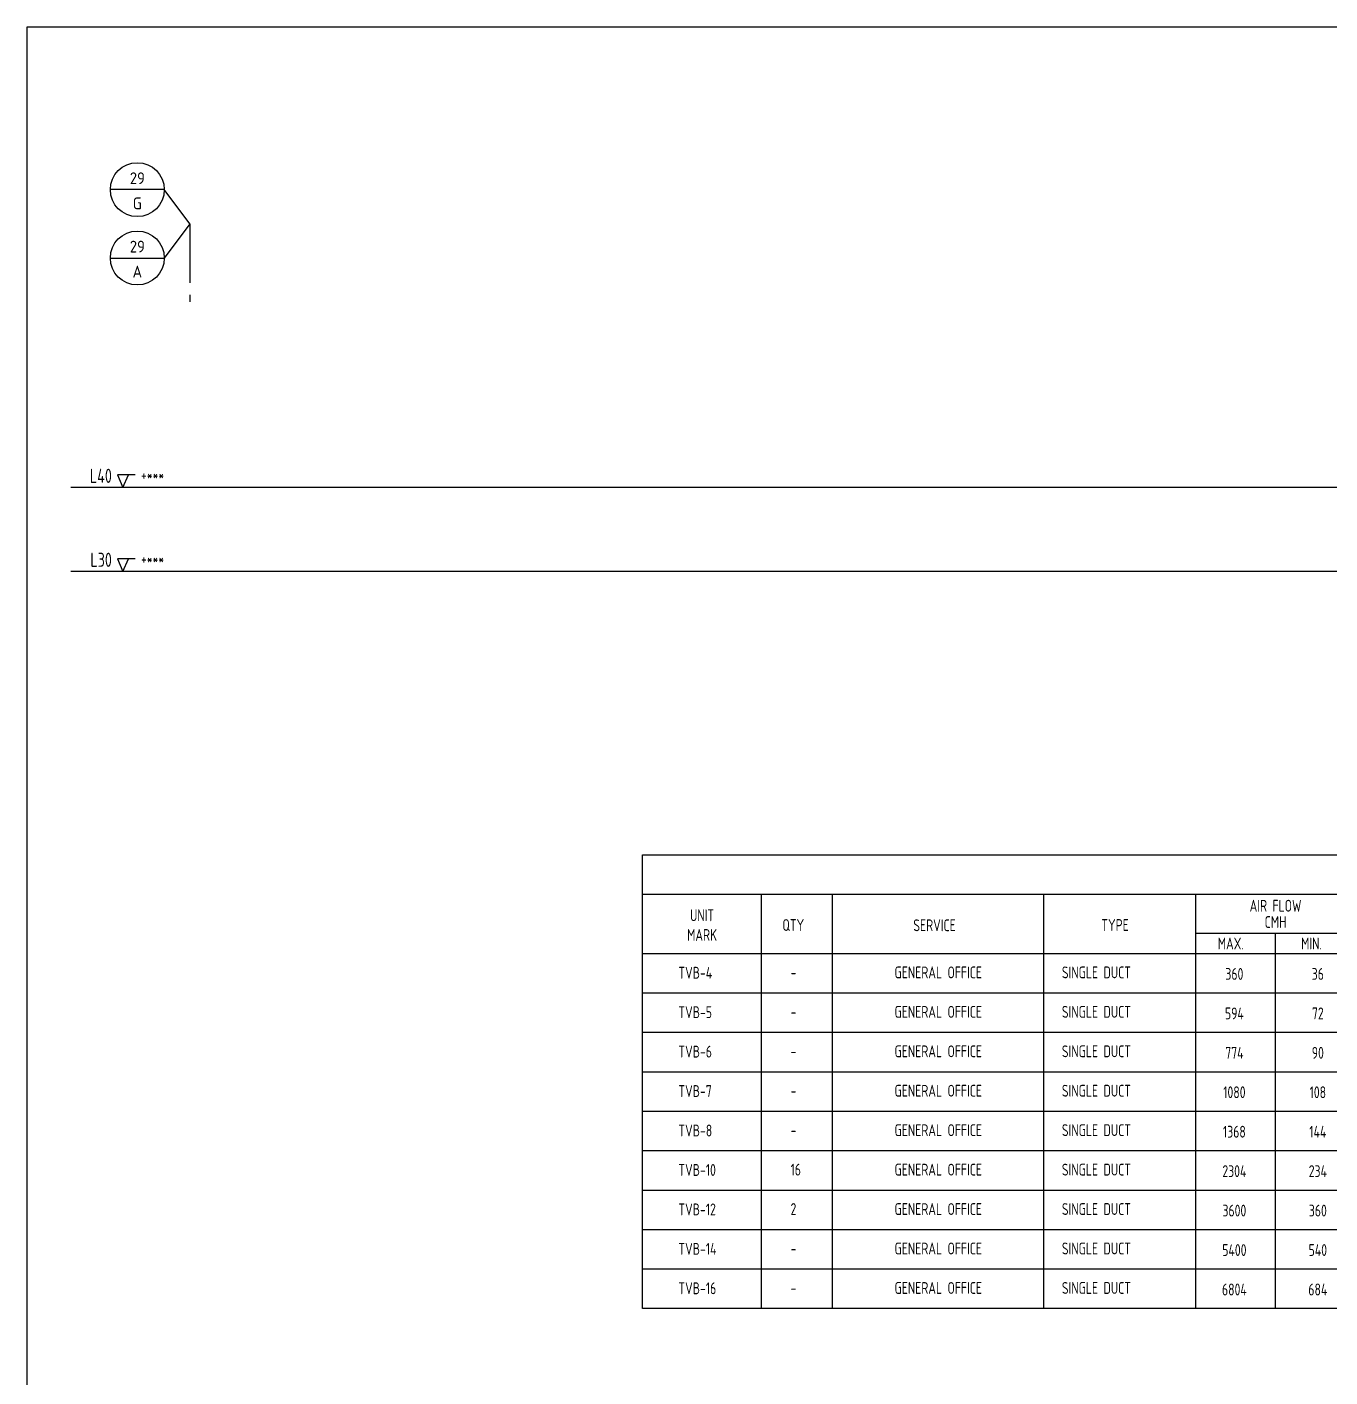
# Model space of a CAD drawing. Extents: x 41366 to 42076, y 84937 to 85507.
# Drawn here: x 41365.6 to 41640.9, y 85221.9 to 85507.1 of the extents above; entities that cross this region are included whole.
import ezdxf
from ezdxf.enums import TextEntityAlignment as Align

# ---------------------------------------------------------------- set-up
doc = ezdxf.new("R2010")
doc.units = 0
doc.header["$LTSCALE"] = 10
doc.linetypes.add('CENTER', pattern=[1.9, 1.25, -0.25, 0.15, -0.25])
for name, color, linetype in [('7-F-LIN', 3, 'Continuous'), ('7-F-TX', 2, 'Continuous'), ('A-DETL-01', 1, 'Continuous'), ('G-ANNO-TEXT', 3, 'Continuous'), ('M-DETL-03', 3, 'Continuous'), ('M-DETL-60', 3, 'Continuous'), ('M-DETL-IF', 2, 'Continuous'), ('M-DETL-OF', 5, 'Continuous')]:
    doc.layers.add(name, color=color, linetype=linetype)
doc.styles.add('AA-TXT', font='isocp.shx', dxfattribs={"width": 0.8, "bigfont": 'chineset.shx'})
doc.styles.add('STDTEXT', font='isocp.shx', dxfattribs={"bigfont": 'chineset.shx'})

# ---------------------------------------------------------------- blocks, each defined once
blk = doc.blocks.new('RISER-TXT')
at = {"layer": 'G-ANNO-TEXT'}
for p, q in [((-1.15, 2.64), (0, 0)), ((2.6, 2.64), (-1.15, 2.64)), ((0, 0), (1.15, 2.64))]:
    blk.add_line(p, q, dxfattribs=at)
at = {"layer": 'G-ANNO-TEXT', "style": 'AA-TXT', "width": 0.8}
blk.add_attdef('LEVEL', text='', height=3, dxfattribs=at).set_placement((-2.33, 0.96), align=Align.RIGHT)
blk.add_attdef('HIGEHT', (3.82, 1.42), '', height=2.5, dxfattribs=at)

msp = doc.modelspace()

# ---------------------------------------------------------------- linework, layer by layer
at = {"layer": '7-F-LIN'}
for p, q in [((41394.55, 85472.78), (41383.18, 85472.78)), ((41383.18, 85458.34), (41394.55, 85458.34))]:
    msp.add_line(p, q, dxfattribs=at)
for centre in [(41388.87, 85472.78), (41388.87, 85458.34)]:
    msp.add_circle(centre, 5.69, dxfattribs=at)
at = {"layer": '7-F-TX', "linetype": 'CENTER'}
for q in [(41394.55, 85472.78), (41394.55, 85458.34), (41399.99, 85447.65)]:
    msp.add_line((41399.99, 85465.56), q, dxfattribs=at)
at = {"layer": 'A-DETL-01', "linetype": 'Continuous'}
for p, q in [((42049.3, 85409.86), (41374.83, 85409.86)), ((42049.3, 85392.12), (41374.83, 85392.12))]:
    msp.add_line(p, q, dxfattribs=at)
at = {"layer": 'DEFPOINTS', "color": 1}
msp.add_lwpolyline([(41365.57, 85507.15), (42076.35, 85507.15), (42076.35, 84936.69), (41365.57, 84936.69)], close=True, dxfattribs=at)
at = {"layer": 'M-DETL-60'}
msp.add_line((41535.69, 85323.92), (41535.69, 85236.42), dxfattribs=at)
at = {"layer": 'M-DETL-IF'}
for p, q in [((41520.69, 85323.92), (41520.69, 85236.42)), ((41535.69, 85323.92), (41535.69, 85236.42)), ((41580.35, 85323.92), (41580.35, 85236.42)), ((41612.4, 85323.92), (41612.4, 85236.42)), ((41646.43, 85315.59), (41612.4, 85315.59)), ((41629.3, 85315.59), (41629.3, 85236.42)), ((41495.62, 85303.09), (41941.25, 85303.09)), ((41495.62, 85294.75), (41941.25, 85294.75)), ((41495.62, 85286.42), (41941.25, 85286.42)), ((41495.62, 85278.09), (41941.25, 85278.09)), ((41495.62, 85269.75), (41941.25, 85269.75)), ((41495.62, 85261.42), (41941.25, 85261.42)), ((41495.62, 85253.09), (41941.25, 85253.09)), ((41495.62, 85244.75), (41941.25, 85244.75))]:
    msp.add_line(p, q, dxfattribs=at)
at = {"layer": 'M-DETL-OF'}
for p, q in [((41495.62, 85323.92), (41941.25, 85323.92)), ((41495.62, 85311.42), (41941.25, 85311.42))]:
    msp.add_line(p, q, dxfattribs=at)
msp.add_lwpolyline([(41495.62, 85332.25), (41941.25, 85332.25), (41941.25, 85236.42), (41495.62, 85236.42)], close=True, dxfattribs=at)

# ---------------------------------------------------------------- block references
for p, values in [((41385.83, 85409.86), {'HIGEHT': '+***', 'LEVEL': 'L40'}), ((41385.83, 85392.12), {'HIGEHT': '+***', 'LEVEL': 'L30'})]:
    msp.add_blockref('RISER-TXT', p).add_auto_attribs(values)

# ---------------------------------------------------------------- texts
at = {"layer": '7-F-TX', "style": 'STDTEXT'}
for s, p in [('29', (41388.88, 85475.19)), ('G', (41388.88, 85469.89)), ('29', (41388.88, 85460.75)), ('A', (41388.88, 85455.45))]:
    msp.add_text(s, height=2.5, dxfattribs=at).set_placement(p, align=Align.MIDDLE)
at = {"layer": 'M-DETL-03', "style": 'STDTEXT', "width": 0.8}
for s, p in [('AIR FLOW', (41629.35, 85321.49)), ('UNIT', (41508.19, 85319.47)), ('SERVICE', (41557.3, 85317.36)), ('CMH', (41629.35, 85318.05)), ('MARK', (41508.19, 85315.31)), ('GENERAL OFFICE', (41558.09, 85307.4)), ('360', (41620.65, 85307.08)), ('36', (41638.28, 85307.08)), ('GENERAL OFFICE', (41558.09, 85299.07)), ('594', (41620.65, 85298.74)), ('72', (41638.28, 85298.74)), ('GENERAL OFFICE', (41558.09, 85290.73)), ('774', (41620.65, 85290.41)), ('90', (41638.28, 85290.41)), ('GENERAL OFFICE', (41558.09, 85282.4)), ('1080', (41620.65, 85282.08)), ('108', (41638.28, 85282.08)), ('GENERAL OFFICE', (41558.09, 85274.07)), ('1368', (41620.65, 85273.74)), ('144', (41638.28, 85273.74)), ('GENERAL OFFICE', (41558.09, 85265.73)), ('2304', (41620.65, 85265.41)), ('234', (41638.28, 85265.41)), ('GENERAL OFFICE', (41558.09, 85257.4)), ('3600', (41620.65, 85257.08)), ('360', (41638.28, 85257.08)), ('GENERAL OFFICE', (41558.09, 85249.07)), ('5400', (41620.65, 85248.74)), ('540', (41638.28, 85248.74)), ('GENERAL OFFICE', (41558.09, 85240.73)), ('6804', (41620.65, 85240.41)), ('684', (41638.28, 85240.41))]:
    msp.add_text(s, height=2.5, dxfattribs=at).set_placement(p, align=Align.MIDDLE)
for s, p in [('QTY', (41525.16, 85316.16)), ('TYPE', (41592.54, 85316.16)), ('MAX.', (41617.14, 85312.25)), ('MIN.', (41634.74, 85312.25)), ('TVB-4', (41503.19, 85306.08)), ('-', (41526.88, 85306.15)), ('SINGLE DUCT', (41584.2, 85306.15)), ('TVB-5', (41503.19, 85297.74)), ('-', (41526.88, 85297.82)), ('SINGLE DUCT', (41584.2, 85297.82)), ('TVB-6', (41503.19, 85289.41)), ('-', (41526.88, 85289.48)), ('SINGLE DUCT', (41584.2, 85289.48)), ('TVB-7', (41503.19, 85281.08)), ('-', (41526.88, 85281.15)), ('SINGLE DUCT', (41584.2, 85281.15)), ('TVB-8', (41503.19, 85272.74)), ('SINGLE DUCT', (41584.2, 85272.82)), ('-', (41526.88, 85272.82)), ('TVB-10', (41503.19, 85264.41)), ('16', (41526.88, 85264.48)), ('SINGLE DUCT', (41584.2, 85264.48)), ('TVB-12', (41503.19, 85256.08)), ('2', (41526.88, 85256.15)), ('SINGLE DUCT', (41584.2, 85256.15)), ('TVB-14', (41503.19, 85247.74)), ('SINGLE DUCT', (41584.2, 85247.82)), ('-', (41526.88, 85247.82)), ('TVB-16', (41503.19, 85239.41)), ('SINGLE DUCT', (41584.2, 85239.48)), ('-', (41526.88, 85239.48))]:
    msp.add_text(s, height=2.5, dxfattribs=at).set_placement(p)

doc.saveas('drawing.dxf')
